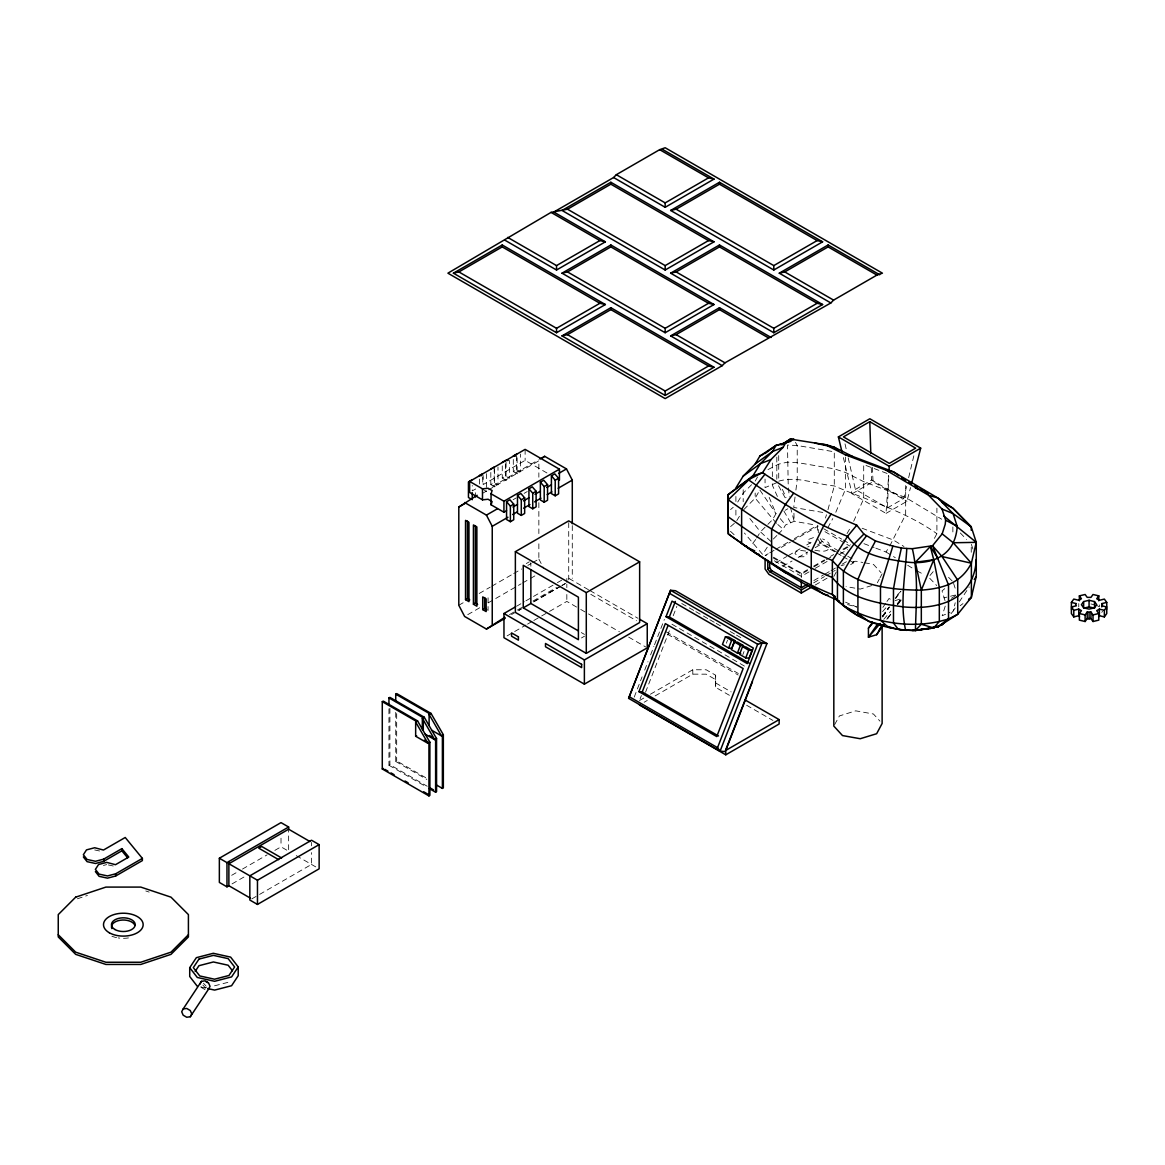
<?xml version="1.0" encoding="UTF-8"?>
<svg xmlns="http://www.w3.org/2000/svg" width="1165" height="1165" viewBox="0 0 1165 1165"><rect width="100%" height="100%" fill="white"/><g stroke="black" fill="none" stroke-linecap="round" stroke-linejoin="round"><path stroke-width="0.75" stroke-dasharray="5 3.75" d="M848.207 457.903L855.387 489.431L887.41 507.925L888.851 474.068M843.373 457.597L852.096 493.8L886.026 513.386L888.633 475.349M795.04 497.018L793.729 507.459L825.519 512.906M795.913 490.057L797.224 479.601L797.224 445.496L795.477 442.365M887.41 507.925L903.705 498.518L906.588 486.358M908.642 477.679L914.001 455.107M950.975 613.737L953.218 610.97L955.213 602.771M886.026 513.386L906.982 501.285L910.52 487.567M827.965 509.746L834.286 485.907L834.286 451.802L797.224 445.496L787.496 445.074L788.239 486.213M945.237 606.135L942.179 615.732L950.058 612.324M825.417 518.032L826.509 514.77M634.226 697.107L642.075 676.836M644.696 670.093L647.973 661.647M650.594 654.89L653.871 646.444M654.526 644.769L664.356 619.431M640.08 698.898L641.391 695.534M673.224 615.732L676.85 606.397M645.541 692.228L669.365 630.847M726.348 643.211L727.543 640.138M742.848 654.628L744.042 651.555M835.8 512.265L845.368 489.475L845.368 457.073M853.683 521.279L863.702 498.722L863.702 464.617L888.88 474.126M877.332 582.806L879.386 578.961M880.07 577.68L882.123 573.85M895.536 598.679L900.909 591.398L895.565 596.524M934.417 538.346L936.908 533.701L936.908 508.115M827.776 527.803L832.771 518.585M833.82 576.457L836.222 572.088M834.621 724.63L839.441 715.922L855.707 710.839L873.444 713.999L879.954 721.12M847.028 533.599L851.382 526.027M755.168 481.101L757.541 476.966M758.342 492.635L755.168 498.154L743.197 510.212M769.162 497.368L776.021 513.634L772.526 519.692L766.497 525.779M778.22 534.123L783.069 529.245L785.56 524.934L794.181 521.294L814.612 524.876M737.722 502.028L743.197 493.159L751.571 484.713M736.804 520.566L739.542 516.124M755.75 539.482L750.653 546.006M756.697 537.953L760.454 531.852L765.288 526.988M875.818 548.162L886.012 552.006L888.793 547.521M889.725 546.035L905.671 514.566L905.671 485.572M767.24 547.23L762.624 554.438L744.42 533.046M953.218 610.97L955.213 607.97M959.232 601.97L969.251 586.971M882.764 616.78L888.88 607.912M887.57 618.863L891.531 613.096M897.501 604.446L901.462 598.693L895.113 600.601M882.866 607.387L885.953 602.946M886.987 601.46L889.041 598.49L893.526 601.082M882.488 616.969L889.507 606.863M882.4 616.314L888.458 607.853M895.506 597.98L897.516 595.169M886.74 619.285L890.948 613.402M897.268 604.577L901.462 598.693L896.744 604.198M1101.77 612.382L1102.541 611.305M882.604 616.168L889.07 607.431M887.774 618.222L890.919 613.97M898.259 604.038L901.404 599.786M933.194 571.651L928.607 577.126L936.733 585.544M882.589 611.654L888.487 604.781M883.769 619.329L890.846 611.072M773.371 539.016L777.011 535.347M730.572 509.571L733.236 507.285M730.572 526.624L734.562 523.187M944.786 588.631L942.034 590.903L945.019 600.645M960.193 605.713L962.989 603.616M951.426 598.3L957.208 594.572L943.81 597.878M546.953 472.975L525.124 460.379L483.169 484.596L483.169 475.597M490.815 472.451L490.815 484.596L494.178 482.645L497.994 484.844L497.994 467.049M502.261 465.84L502.261 477.985L505.625 476.034L509.44 478.247L509.44 460.437M513.299 459.476L513.299 471.607L516.663 469.67L520.478 471.869L520.478 454.059M492.868 486.213L538.376 459.942M482.354 493.436L487.057 490.713M488.63 489.81L538.856 460.816L538.856 477.184M490.815 484.596L494.63 486.795L497.994 484.844M502.261 477.985L506.076 480.184L509.44 478.247M513.299 471.607L517.114 473.806L520.478 471.869M513.124 499.712L516.255 497.906M524.104 493.378L527.25 491.557M526.289 563.554L529.347 561.792M458.806 605.261L465.083 601.635M479.208 593.48L490.203 587.145M491.776 586.228L512.178 574.447M513.736 573.544L521.585 569.015M527.862 565.389L531.007 563.583M532.58 562.68L538.856 559.054L538.856 540.851M467.748 614.654L480.315 607.402M488.15 602.873L521.119 583.84M522.677 582.937L528.954 579.311M530.526 578.408L535.245 575.685M516.532 606.251L524.396 601.722M525.954 600.805L555.822 583.563M557.394 582.66L563.685 579.034M509.498 614.596L515.789 610.97M517.347 610.067L522.066 607.344M533.046 601.009L556.593 587.408M511.551 614.567L520.959 609.12M533.526 601.883L560.205 586.476M561.763 585.573L564.909 583.752M518.512 610.606L521.643 608.785M534.196 601.533L560.889 586.141M562.447 585.223L565.593 583.417M507.095 635.901L525.954 625.008M527.527 624.105L532.245 621.382M533.818 620.479L540.109 616.853M541.681 615.935L547.958 612.309M549.531 611.407L566.831 601.417L579.194 608.567M581.466 637.954L584.51 636.192M855.387 489.431L871.668 480.024L903.705 498.518M852.096 493.8L873.066 481.698L906.982 501.285M388.95 708.844L388.95 765.259L389.911 764.706L427.22 786.258M395.736 712.339L395.736 761.473L396.683 760.92L426.23 777.987M768.186 553.739L765.099 555.516L768.915 554.54M769.73 552.851L774.346 550.171M775.89 549.283L788.224 542.162M794.399 538.609L815.981 526.143M781.249 547.419L790.496 542.089M792.04 541.201L818.252 526.056M231.675 875.308L236.306 872.643M242.48 869.075L267.149 854.833M274.853 850.392L281.013 846.824L288.643 851.236L288.643 829.218M775.89 562.753L786.681 556.521M788.224 555.632L800.559 548.511M806.733 544.943L812.893 541.39M838.713 551.016L822.199 541.492L820.291 542.584L839.004 553.39M232.024 883.915L244.606 876.648M782.793 566.336L792.04 561.006M798.214 557.438L807.462 552.094M815.165 547.652L821.34 544.084L835.218 552.108M773.545 557.22L801.316 573.253L807.476 569.685M813.651 566.132L824.441 559.899M830.601 556.331L833.689 554.555M842.936 549.21L850.654 544.769M807.578 570.53L801.316 574.141L773.24 557.948M813.854 566.904L824.835 560.569M826.393 559.666L831.096 556.943M843.649 549.705L848.353 546.997M809.02 571.899L801.316 576.355L772.788 559.884M815.18 568.331L827.514 561.21M839.849 554.089L847.567 549.647M251.742 898.943L258.033 895.303M259.606 894.4L311.506 864.43L311.506 852.591M813.854 580.519L823.262 575.088M824.835 574.17L829.538 571.462M831.096 570.559L835.8 567.836M842.077 564.224L846.78 561.501M813.651 582.835L824.441 576.602M825.985 575.714L835.232 570.369M815.18 585.048L827.514 577.927M850.654 564.574L853.727 562.797L853.727 559.695M639.439 700.573L644.143 697.85M650.419 694.224L692.796 669.759L706.179 669.773L715.645 675.234L715.659 687.365L731.139 696.306M644.143 702.247L647.274 700.442M655.123 695.913L692.796 674.156L706.179 674.171L715.645 679.632L715.659 687.365M776.822 482.66L765.056 487.611L765.056 479.092M785.181 510.27L787.802 508.799M807.782 546.982L809.063 546.4M817.524 544.914L820.655 543.021L818.937 541.841M767.983 469.582L778.715 464.121L787.496 462.126L797.224 462.549L834.286 468.854L845.368 472.422L863.702 481.669L905.671 497.513L941.699 519.226M77.371 898.798L87.433 895.448M841.072 565.768L844.319 564.763M852.46 562.214L855.707 561.21L862.814 562.477M871.711 585.587L860.221 589.097L846.038 586.563M103.437 865.449L106.699 864.59M214.535 985.808L228.966 982.095M778.715 481.174C797.122 475.611 815.835 484.349 834.286 485.907C868.857 500.906 905.846 511.522 936.908 533.701M813.49 537.604L807.432 539.832L807.563 541.623L810.49 543.21M206.787 987.177L205.011 987.439L202.492 984.673M814.874 550.23C819.723 551.016 827.31 553.084 829.859 547.186L828.912 543.385A16.63 9.597 0 0 0 822.636 538.929M864.576 562.782L873.444 564.37L881.031 572.656M94.685 849.94L99.739 851.033M108.389 864.954L113.442 866.046M200.759 987.032L205.972 988.182M1090.95 603.965L1095.275 605.014M1096.716 605.349L1099.381 606.878L1099.381 603.587M847.552 604.548L856.77 607.052L845.528 602.188M145.8 890.963L149.164 892.084M862.129 528.24L893.438 540.065L903.982 546.516M863.949 543.676L874.129 547.521M805.641 551.06L798.753 550.23L795.447 552.181L795.011 553.593L798.811 556.783L803.573 556.768L806.864 554.875L806.937 552.181M916.913 570.821L924.224 574.767M823.699 528.75L841.712 539.147M843.227 540.021L850.727 544.346M824.966 531.677L845.237 543.385M846.795 544.288L849.926 546.079M840.213 551.89L846.227 555.356M847.727 556.229L852.227 558.821M836.761 552.996L841.392 555.661M842.936 556.55L847.567 559.229M849.096 560.117L853.727 562.797M681.773 603.528L694.282 610.751M695.84 611.654L708.349 618.877M709.907 619.78L714.596 622.489M716.155 623.377L720.844 626.086M730.222 631.503L734.911 634.211M736.469 635.114L741.158 637.823M482.732 489.256L486.548 491.455M671.928 624.207L746.634 667.341M666.118 631.809L738.319 673.501M667.516 634.226L738.159 675.016M588.471 589.723L566.831 577.214L566.831 582.398M590.029 590.611L637.969 618.295M590.801 594.339L636.498 620.727M715.659 682.967L731.139 691.908M580.738 609.455L586.927 613.038M588.471 613.926L619.416 631.779M628.692 637.139L645.701 646.968M746.619 705.247L772.934 720.436M581.306 632.58L584.466 634.401M395.736 761.473L426.841 779.429M388.95 765.259L426.274 786.812M296.26 855.634L316.079 867.08M205.972 985.983L203.453 983.231M205.011 989.638L201.443 987.556L199.972 984.119M886.012 552.006L895.303 557.7M907.695 565.287L912.341 568.127M776.487 523.274L755.168 498.154L755.168 493.043M777.798 524.468L783.069 529.245M770.939 541.463L760.454 531.852L749.663 518.338M730.47 531.298L734.3 534.866M952.096 580.869L947.684 576.442M960.324 532.973L966.542 539.424M780.259 518.658L785.56 524.934M820.204 538.681L822.199 541.492M817.524 538.711L821.34 544.084M759.915 490.086L776.021 513.634M783.87 511.013L790.875 523.158M778.526 485.747L786.171 499.61M538.856 559.054L543.822 568.651M782.385 489.344L786.04 497.513M777.39 496.479L772.351 485.179L772.351 478.349M972.921 549.079L971.246 543.924L971.246 555.865M953.582 583.388L955.14 588.179M790.423 507.314L794.181 521.294L793.904 512.658M845.018 443.894L846.212 449.151M788.414 487.975L789.331 496.771M872.323 467.311L873.066 481.698M871.274 467.646L871.668 480.024M1078.761 603.587L1078.761 606.878M952.868 526.944L952.868 533.774M818.296 529.493L818.296 532.915M817.524 525.255L817.524 533.672M801.316 573.253L801.316 577.549M778.715 455.602L778.715 479.47M776.822 457.088L776.822 479.252M772.351 463L772.351 476.645M743.197 489.751L743.197 501.693M735.901 496.465L735.901 501.576M735.901 510.11L735.901 518.629M715.645 675.234L715.645 679.632M692.796 669.759L692.796 674.156M572.277 525.59L572.277 578.35M568.724 522.663L568.724 579.821M566.831 584.131L566.831 587.597M566.831 594.5L566.831 601.417M538.856 502.654L538.856 533.585M530.861 562.695L530.861 566.234M525.124 449.37L525.124 460.379M517.114 457.801L517.114 473.806M516.663 455.792L516.663 469.67M506.076 462.374L506.076 480.184M505.625 463.903L505.625 476.034M494.63 468.985L494.63 486.795M494.178 467.049L494.178 482.645M488.062 597.791L488.062 610.475M486.548 473.66L486.548 489.868M482.732 477.126L482.732 485.79M479.368 479.063L479.368 484.261M475.626 497.761L475.626 488.965L472.247 490.902L472.247 485.499M396.683 713.606L396.683 760.92M389.911 708.291L389.911 764.706M311.506 842.426L311.506 845.819M281.013 838.188L281.013 846.824M128.47 937.927A19.834 11.446 0 0 1 118.204 937.927M116.587 937.636A19.834 11.446 0 0 1 111.927 936.238"/><path stroke-width="1.5" d="M888.88 471.723L889.259 466.291L920.7 448.132L869.833 418.759L838.378 436.919L842.12 452.428M814.612 443.006L827.776 445.933L845.28 454.772L886.012 470.15L928.607 495.271L942.034 509.047L945.631 520.173L945.237 524.265L942.179 533.861L932.524 545.744L912.341 548.686L906.807 548.482C905.22 575.481 899.861 603.587 905.569 630.134L915.37 630.469L938.058 626.828L957.717 614.29L971.377 597.31L976.27 576.457L976.27 542.351L971.246 526.871L952.868 508.188L937.781 497.95L893.438 471.84L852.241 456.287L834.431 447.302L827.063 444.928L790.423 439.103L780.987 444.855M793.729 439.249L785.56 443.079L783.069 447.375L770.939 459.607L762.624 472.582L752.925 475.83L727.907 494.805L728.329 533.934C760.891 557.423 795.127 579.282 832.363 594.572C852.299 618.688 884.628 630.352 915.428 630.469C916.069 603.383 918.646 575.277 912.341 548.686M906.807 548.482L901.419 547.987L898.419 561.253L893.482 588.922L893.482 623.027L898.419 629.479L906.807 630.352M628.619 698.345L670.545 590.291L675.496 590.728L766.963 643.546L725.038 751.6L720.087 751.163L628.619 698.345L670.545 590.291L762.012 643.109L766.963 643.546M968.829 599.698L971.377 597.31L971.377 563.205L976.27 542.351L943.81 516.008M976.27 559.404C974.231 600.441 937.432 610.052 903.501 606.892C878.366 603.455 848.702 598.941 832.363 577.52C795.127 562.229 760.891 540.371 728.329 516.881L727.907 511.857M839.557 601.082C799.438 584.262 763.672 558.967 728.329 533.934L727.907 494.805L748.381 479.747C779.443 501.795 812.121 522.095 847.552 536.322C859.916 555.268 884.847 558.821 905.569 561.909C931.752 565.433 955.3 556.054 957.208 526.362L953.072 513.576L937.781 497.95L928.607 495.271M911.409 484.13L920.7 448.132M491.062 504.794L491.062 493.8L492.111 490.567L488.077 488.251L482.485 488.849L469.626 481.422L469.626 492.431L482.485 499.843L488.077 499.246L492.111 501.576L491.062 504.794L503.935 512.221L506.557 510.707M901.419 547.987L892.871 546.079L880.478 586.024L880.478 620.13L888.181 627.192L901.419 629.857M666.016 616.693L672.059 601.14L753.318 648.06L747.275 663.613L666.016 616.693L669.322 616.984L749.022 663.001M638.944 691.646L665.332 623.61L743.154 668.535L716.752 736.571L638.944 691.646L642.235 691.937L718.499 735.96M669.322 616.984L675.351 601.431M642.235 691.937L667.996 625.576M732.552 646.793L734.926 640.648L728.722 637.066L725.431 636.774L722.446 644.449L728.649 648.031L731.955 648.322M728.649 648.031L731.635 640.357L734.926 640.648M734.183 641.828L740.387 645.41L743.692 645.716L737.489 642.133L734.183 641.828L731.212 649.517L737.416 653.084L740.707 653.39M737.416 653.084L740.387 645.41M742.527 646.648L739.557 654.322L745.746 657.905L749.051 658.196L752.037 650.521L745.833 646.939L742.527 646.648L748.731 650.23L752.037 650.521M745.746 657.905L748.731 650.23M717.538 747.668L757.672 644.23L762.012 643.109L720.087 751.163L717.538 747.668L629.653 696.918M745.076 699.947L779.137 719.606L779.137 724.004L725.766 754.818L725.766 750.42L752.459 681.656M790.875 441.302L776.021 445.409L772.526 451.481L760.454 463.641L752.925 475.83L728.329 499.814C760.891 523.318 795.127 545.162 832.363 560.467C853.246 585.689 890.322 590.029 921.326 590.131L933.733 559.753L930.354 546.516L915.37 562.258L921.326 590.131L921.326 624.251L915.428 630.469L933.733 627.964L939.31 621.455L948.514 619.023L957.717 614.29L957.717 580.17L942.048 556.55L932.524 545.744L948.514 584.917L948.514 619.023L938.058 626.828L915.37 630.469M183.167 1008.948L181.696 1011.744L183.167 1015.181L186.72 1017.249L190.288 1016.754L208.564 989.129L210.035 986.347L208.564 982.911L205.011 980.828L201.443 981.338L183.167 1008.948L186.72 1008.453L190.288 1010.521L191.759 1013.958L190.288 1016.754M199.972 984.119L201.443 981.338M872.556 622.226L868.435 628.153L868.435 637.197L876.648 634.707L881.483 626.639M892.871 546.079L875.512 540.997L868.857 553.317L857.906 579.413L857.906 613.518L868.857 621.528L884.191 625.401M735.901 487.931L743.197 476.106L755.168 464.049L759.915 455.981L776.021 445.409L785.56 443.079M875.512 540.997L863.862 534.065L856.77 525.197L831.053 514.071L823.568 525.954L811.262 551.336L811.262 585.442L823.568 594.165L828.067 595.228M197.293 986.274L189.72 976.488L189.72 967.678L196.346 957.674L213.297 953.29L230.641 957.12L238.213 966.906L238.213 975.702L231.587 985.721L214.637 990.09L207.705 988.561M195.196 971.377L198.967 965.698L213.399 961.97L228.165 965.232L232.461 970.78M238.213 966.906L231.587 976.911L214.637 981.294L197.293 977.464L189.72 967.678M974.26 579.456L976.27 576.457M876.648 634.707L883.594 624.615M877.463 624.192L868.435 637.197L880.23 623.45M1079.547 616.809L1078.761 615.717L1073.781 616.911L1071.392 613.576L1071.392 602.422L1073.781 599.087L1078.761 600.281L1081.426 598.752L1079.358 595.868L1085.125 594.5L1087.193 597.368L1090.95 597.368L1093.018 594.5L1098.784 595.868L1098.784 600.82M1071.392 609.033L1072.586 607.358M1083.654 601.577L1081.411 604.693L1083.654 607.824L1089.071 609.12L1094.488 607.824L1096.731 604.693L1094.488 601.577L1089.071 600.281L1083.654 601.577L1083.654 608.174L1089.071 606.878L1094.488 608.174L1094.488 601.577M1098.595 616.809L1099.381 615.717L1104.362 616.911L1106.75 613.576L1106.75 602.422L1101.77 603.616L1102.541 604.693L1101.77 605.785L1106.75 606.98L1104.362 610.314L1099.381 609.12L1096.716 610.649L1098.784 613.533L1098.784 620.13L1093.018 621.513L1093.018 614.902L1090.95 612.033L1087.193 612.033L1087.193 618.63L1085.125 621.513L1079.358 620.13L1079.358 613.533L1081.426 610.649L1078.761 609.12L1073.781 610.314L1071.392 606.98L1076.373 605.785L1075.601 604.693L1076.373 603.616L1071.392 602.422M1085.125 621.513L1085.125 614.902L1087.193 612.033M1098.784 595.868L1096.716 598.752L1099.381 600.281L1104.362 599.087L1106.75 602.422M831.053 514.071L793.671 493.144L785.341 504.547L771.623 529.143L771.623 563.248L785.341 572.772L788.676 573.661M879.386 629.581L881.483 626.741M866.338 536.06L857.658 547.288L843.387 571.593L843.387 605.698C872.002 621.848 906.909 628.634 939.31 621.455L939.31 587.349L933.733 559.753L915.37 562.258M793.671 493.144L764.939 474.257L756.129 485.339L741.624 509.411L741.624 543.531L756.129 553.564L759.07 554.409M942.179 533.861L953.218 542.759L971.377 563.205C961.038 583.578 942.325 588.573 921.326 590.131M912.341 630.542L930.354 628.386L942.048 624.775L944.276 622.008M856.77 525.197L847.552 536.322L832.363 560.467L832.363 594.572L835.407 596.567M868.435 628.153L873.153 622.663M504.969 240.238L556.535 270.018L605.378 241.825L553.797 212.045L613.591 177.531L616.329 174.692L659.681 149.659L665.171 147.751L882.415 273.178L876.939 275.086L833.587 300.119L830.849 302.958L724.965 362.825L722.227 365.664L665.171 398.605L447.913 273.178L551.06 212.38L567.501 209.205L610.853 184.187L708.524 240.572L713.999 241.825L665.171 270.018L562.025 210.457L610.853 182.264L713.999 241.825M863.862 534.065L853.872 544.244L837.446 566.831L837.446 600.936L857.658 615.499L861.124 616.46M188.41 934.738L170.978 952.169L140.776 962.246L105.898 962.246L75.681 952.169L58.25 934.738M942.048 624.775L948.427 618.804M505.275 618.193L486.431 629.056L464.617 616.46L458.806 605.261L458.806 507.023L477.169 495.271M542.337 458.107L544.652 456.316L566.481 468.913L572.277 480.111L572.277 523.769M486.431 629.056L504.794 617.319M968.581 599.422L971.377 597.31M765.056 453.505L776.021 445.409M755.168 464.049L772.526 451.481L783.069 447.375M743.197 476.106L760.454 463.641L770.939 459.607M782.268 444.768L790.423 439.103L794.181 439.438M784.569 443.079L790.423 439.103M453.403 273.178L502.231 244.985L605.378 304.531L556.535 332.724L453.403 273.178L458.879 271.926L502.231 246.893L599.888 303.279L605.378 304.531M507.707 237.398L556.535 265.591L599.888 240.572L605.378 241.825M616.329 174.692L665.171 202.885L708.524 177.852L713.999 179.104L665.171 207.297L613.591 177.531M562.025 273.178L610.853 244.985L713.999 304.531L665.171 332.724L562.025 273.178L567.501 271.926L610.853 246.893L708.524 303.279L713.999 304.531M670.647 210.457L719.475 182.264L822.621 241.825L773.793 270.018L670.647 210.457L676.137 209.205L719.475 184.187L817.146 240.572L822.621 241.825M458.879 271.926L556.535 328.312L599.888 303.279M567.501 209.205L665.171 265.591L708.524 240.572M562.025 335.899L610.853 307.706L713.999 367.252L665.171 395.445L562.025 335.899L567.501 334.646L610.853 309.613L708.524 365.999L713.999 367.252M670.647 273.178L719.475 244.985L822.621 304.531L773.793 332.724L670.647 273.178L676.137 271.926L719.475 246.893L817.146 303.279L822.621 304.531M567.501 271.926L665.171 328.312L708.524 303.279M676.137 209.205L773.793 265.591L817.146 240.572M722.227 365.664L670.647 335.899L719.475 307.706L771.055 337.471M830.849 302.958L779.269 273.178L828.111 244.985L879.677 274.765M670.647 335.899L676.137 334.646L719.475 309.613L768.318 337.806M779.269 273.178L784.759 271.926L828.111 246.893L876.939 275.086M471.81 479.965L468.447 481.902L468.447 497.513L470.98 498.969M482.732 473.66L479.368 475.597L481.902 475.597M490.815 468.985L494.178 467.049M502.261 462.374L505.625 460.437L508.173 460.437M516.663 454.059L513.299 455.996L515.847 455.996M469.626 481.422L525.124 449.37L559.433 469.175L559.433 480.184M539.948 459.025L544.652 456.316M458.806 507.023L465.083 503.397M567.501 334.646L665.171 391.018L708.524 365.999M676.137 271.926L773.793 328.312L817.146 303.279M491.062 493.8L503.935 501.227L559.433 469.175M506.557 501.707L509.921 499.756L513.736 504.168L513.736 519.765L510.372 521.716L506.557 519.517L506.557 501.707L510.372 506.105L510.372 521.716M517.478 495.402L520.842 493.465L524.658 497.863L524.658 513.459L521.294 515.411L517.478 513.212L517.478 495.402L521.294 499.8L521.294 515.411M528.925 488.79L532.288 486.853L536.104 491.251L536.104 506.862L532.74 508.799L528.925 506.6L528.925 488.79L532.74 493.188L532.74 508.799M540.371 482.179L543.749 480.242L547.55 484.64L547.55 500.251L544.186 502.188L540.371 499.989L540.371 482.179L544.186 486.577L544.186 502.188M551.409 475.801L554.788 473.864L558.588 478.262L558.588 493.873L555.224 495.809L551.409 493.611L551.409 475.801L555.224 480.213L555.224 495.809M464.617 502.523L486.431 515.119L497.426 508.785M558.632 473.441L566.481 468.913M510.372 506.105L513.736 504.168M521.294 499.8L524.658 497.863M532.74 493.188L536.104 491.251M544.186 486.577L547.55 484.64M555.224 480.213L558.588 478.262M512.95 507.023L517.478 504.401M523.536 500.906L528.925 497.79M534.983 494.295L540.371 491.193M546.807 487.465L551.409 484.815M492.242 624.557L492.242 526.318L507.94 517.26M512.644 514.537L517.347 511.828M523.624 508.202L529.915 504.576M534.619 501.853L540.895 498.227M547.171 494.615L551.875 491.892M558.151 488.266L572.277 480.111M515.367 551.671L568.724 520.871L639.643 561.821L639.643 622.547L586.286 653.361L515.367 612.411L515.367 551.671L586.286 592.621L639.643 561.821M465.534 599.669L468.956 601.65L468.956 522.357L465.534 520.376L465.534 599.669L467.442 598.562L469.728 599.888M473.427 604.227L476.864 606.208L476.864 526.915L473.427 524.934L473.427 604.227L475.335 603.135L477.621 604.46M482.718 609.586L486.154 611.581L486.154 598.883L482.718 596.902L482.718 609.586L484.625 608.494L486.912 609.819M639.512 619.183L647.245 623.654L647.245 647.856L584.379 684.146L503.964 637.721L503.964 613.518L514.959 607.154M523.245 607.868L578.408 639.716L578.408 597.164L523.245 565.316L523.245 607.868L530.861 603.47L578.16 630.76M103.67 859.144L121.874 848.63L128.776 857.032L115.495 864.692L106.699 862.391L98.53 864.546L95.384 869.396L99.098 874.129L107.515 875.934L115.684 873.794L142.378 858.387L125.223 837.489L103.481 850.042L94.685 847.741L86.501 849.882L83.356 854.746L87.084 859.464L95.486 861.285L103.67 859.144L103.67 861.343L95.486 863.483L87.084 861.663L83.356 856.945M103.67 861.343L121.874 850.829L121.874 848.63M382.28 701.65L383.241 701.097L417.565 720.917L429.885 742.251L429.885 795.36L428.938 795.913L382.28 768.987L382.28 701.65L416.619 721.47M388.95 705.204L388.95 697.922L389.911 697.369L424.235 717.203L436.555 738.537L436.555 791.647L435.608 792.2L429.39 788.603M395.736 701.417L395.736 694.136L396.683 693.583L431.021 713.417L443.341 734.751L443.341 787.86L442.394 788.414L436.161 784.817M869.789 421.672L843.431 436.89L889.303 463.379L915.661 448.161L869.789 421.672L870.808 453.505M95.384 871.595L99.098 876.328L107.515 878.148L115.684 875.993L142.378 860.586L142.378 858.387M429.885 742.251L427.977 743.357L415.657 736.251L415.657 722.023L417.565 720.917M422.327 729.174L422.327 718.295L424.235 717.203M429.113 725.649L429.113 714.509L431.021 713.417M415.657 736.251L416.619 735.697M250.227 898.055L228.879 885.735L226.971 886.842L219.355 882.429L219.355 858.226L281.013 822.621L288.643 827.019L288.643 829.218L228.879 863.731L257.465 880.23L319.137 844.625L319.137 868.828L257.465 904.433L249.834 900.035L249.834 875.832L311.506 840.227L319.137 844.625M382.28 768.987L383.241 768.434M425.24 734.198L434.647 739.629L436.555 738.537M431.793 730.28L441.433 735.858L443.341 734.751M219.355 858.226L226.971 862.624L288.643 827.019M503.964 613.518L584.379 659.943L647.245 623.654M809.02 585.5L801.316 589.956L769.774 571.753L767.779 568.942L769.686 567.85L769.686 562.695M769.774 571.753L771.681 570.646L801.316 587.757L807.578 584.131M765.099 558.88L765.099 568.986L768.915 574.345L801.316 593.058L812.107 586.825M725.766 750.42L779.137 719.606M748.381 479.747L762.624 472.582L764.939 474.257M759.915 455.981L763.774 454.117M1093.018 614.902L1098.784 613.533M1087.193 618.63L1090.95 618.63L1093.018 621.513M932.524 627.6L938.058 626.828M930.354 628.386L933.733 627.964L921.326 624.251M953.218 542.759L976.27 542.351M822.679 444.302L827.063 444.928M827.776 445.933L834.431 447.302L838.538 450.316M845.28 454.772L852.241 456.287M942.048 556.55L971.377 563.205M886.012 470.15L893.438 471.84L898.87 475.669M1079.358 613.533L1085.125 614.902M915.442 488.164L923.554 490.29L928.01 493.392M887.657 626.421L892.871 627.95M942.034 509.047L953.072 513.576L971.246 526.871L971.246 530.279M754.716 550.841L748.381 547.958L745.818 545.584M945.631 520.173L957.208 526.362M941.699 502.173L952.868 508.188L971.246 526.871M662.434 149.338L713.999 179.104M659.681 149.659L708.524 177.852M784.759 271.926L833.587 300.119M551.06 212.38L599.888 240.572M676.137 334.646L724.965 362.825M838.378 436.919L889.259 466.291M669.788 593.495L757.672 644.23M725.431 636.774L731.635 640.357M639.439 704.971L725.766 754.818M395.736 694.136L430.074 713.956M388.95 697.922L423.288 717.742L423.288 730.193M429.448 735.523L432.521 737.314M424.308 740.139L428.938 742.804L428.938 795.913M430.336 788.05L433.453 789.855M384.785 769.337L387.901 771.128M391.018 772.919L394.12 774.71M405.012 781.001L408.114 782.793M423.667 791.778L428.327 794.472M288.643 829.218L309.992 841.552M281.61 857.964L261.717 846.489L258.776 848.178L278.668 859.668M205.972 981.585L207.749 982.619M908.642 482.281L911.627 484.101M914.598 485.922L917.569 487.742M901.594 477.592L905.671 480.461M121.874 850.829L127.626 857.833M1106.153 608.188L1106.75 609.033M769.686 567.85L771.681 570.646M930.354 546.516L938.058 558.603M429.113 714.509L441.433 735.858M422.327 718.295L434.647 739.629M415.657 722.023L427.977 743.357M486.431 515.119L492.242 526.318M1104.362 610.314L1104.362 616.911M1101.77 603.616L1101.77 606.921M1099.381 609.12L1099.381 615.717M1090.95 612.033L1090.95 618.63M1089.071 600.281L1089.071 606.878M1089.071 612.484L1089.071 619.081M1079.358 595.868L1079.358 600.82M1078.761 609.12L1078.761 615.717M1073.781 610.314L1073.781 616.911M882.123 626.129L882.123 723.48L876.648 733.717L860.221 738.726L842.484 735.566L833.82 726.086L833.82 598.082M828.111 244.985L828.111 246.893M801.316 580.956L801.316 587.757M801.316 589.956L801.316 593.058M773.793 265.591L773.793 270.018M773.793 328.312L773.793 332.724M767.779 560.365L767.779 568.942M719.475 182.264L719.475 184.187M719.475 244.985L719.475 246.893M719.475 307.706L719.475 309.613M665.171 202.885L665.171 207.297M665.171 265.591L665.171 270.018M665.171 328.312L665.171 332.724M665.171 391.018L665.171 395.445M610.853 182.264L610.853 184.187M610.853 244.985L610.853 246.893M610.853 307.706L610.853 309.613M586.286 592.621L586.286 653.361M584.379 659.943L584.379 684.146M556.535 265.591L556.535 270.018M556.535 328.312L556.535 332.724M530.861 569.787L530.861 603.47M503.935 501.227L503.935 512.221M502.231 244.985L502.231 246.893M484.625 597.616L484.625 608.494M482.485 488.849L482.485 499.843M475.335 525.633L475.335 603.135M472.247 492.664L472.247 499.712M467.442 521.075L467.442 598.562M442.394 735.304L442.394 788.414M435.608 739.091L435.608 792.2M257.465 880.23L257.465 904.433M228.879 861.532L228.879 885.735M226.971 862.624L226.971 886.842M115.684 873.794L115.684 875.993M111.884 928.636A11.854 6.844 0 0 1 120.257 920.248A11.854 6.844 0 0 1 134.791 925.097M198.967 959.101L193.317 967.62L199.768 975.95L214.535 979.212L228.966 975.484L234.616 966.965L228.165 958.635L213.399 955.373L198.967 959.101M75.681 897.152L58.25 914.598L58.25 936.937L75.681 954.368L105.898 964.445L140.776 964.445L170.978 954.368L188.41 936.937L188.41 914.598L170.978 897.152L140.776 887.089L105.898 887.089L75.681 897.152M581.626 664.341L545.497 643.473L545.497 646.764L581.626 667.618L581.626 664.341M518.425 636.862L511.551 632.901L511.551 636.192L518.425 640.153L518.425 636.862M114.942 929.51A11.854 6.844 0 0 0 134.791 926.437A11.854 6.844 0 0 0 120.257 918.049A11.854 6.844 0 0 0 114.942 929.51M109.306 932.757A19.834 11.446 0 0 0 142.48 927.631A19.834 11.446 0 0 0 118.204 913.608A19.834 11.446 0 0 0 109.306 932.757"/></g></svg>
